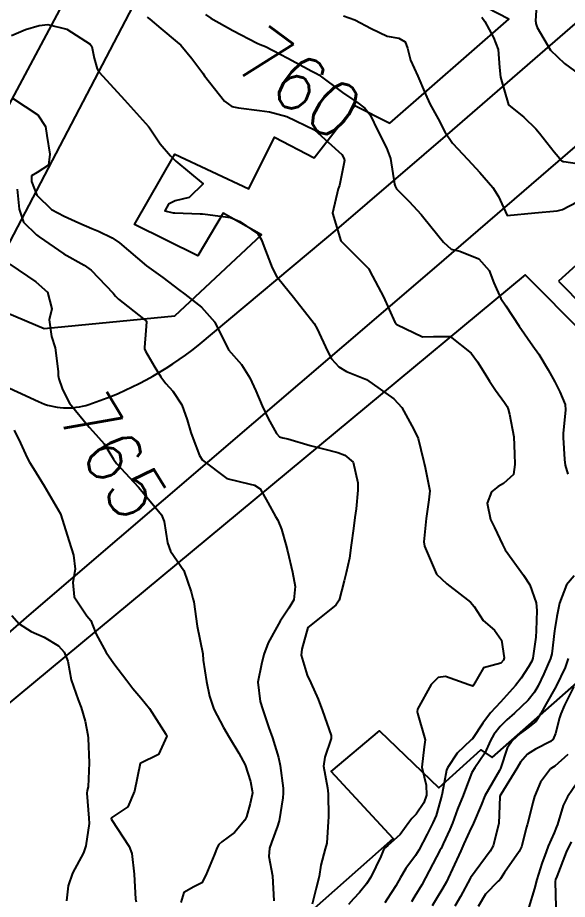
# Model space of a CAD drawing. Header units: metres. Extents: x 318500 to 325275, y 7408834 to 7428799.
# Drawn here: x 322983.8 to 323023.5, y 7421171.3 to 7421235.1 of the extents above; entities that cross this region are included whole.
import ezdxf
from ezdxf.enums import TextEntityAlignment as Align

# ---------------------------------------------------------------- set-up
doc = ezdxf.new("R2010")
doc.units = ezdxf.units.M
doc.header["$MEASUREMENT"] = 0
for name, color, linetype in [('Cotas', 45, 'Continuous'), ('Curvas de Nivel 1m', 11, 'Continuous'), ('Curvas de Nivel 5m', 15, 'Continuous'), ('Edificações', 30, 'Continuous'), ('Linha Férrea', 20, 'Continuous'), ('Vias Primárias', 230, 'Continuous')]:
    doc.layers.add(name, color=color, linetype=linetype)
doc.styles.add('Style-STANDARD', font='STANDARD.shx')

msp = doc.modelspace()

# ---------------------------------------------------------------- linework, layer by layer
at = {"layer": 'Curvas de Nivel 1m', "flags": 128}
for points, elevation in [([(323021.309, 7421236.781), (323021.202, 7421234.902), (323021.212, 7421234.782), (323021.233, 7421234.695), (323021.316, 7421234.416), (323022.292, 7421232.77), (323023.286, 7421231.805), (323024.752, 7421230.738)], 757), ([(322993.119, 7421235.162), (322993.318, 7421235.023), (322994.112, 7421234.344), (322995.293, 7421233.36), (322995.543, 7421233.126), (322996.335, 7421232.169), (322997.141, 7421231.102), (322997.267, 7421230.925), (322998.699, 7421229.085), (322999.234, 7421228.698), (322999.718, 7421228.587), (323001.23, 7421228.405), (323001.966, 7421228.302), (323003.224, 7421227.962), (323005.22, 7421227), (323007.194, 7421225.225), (323007.35, 7421224.968), (323007.377, 7421224.777), (323007.171, 7421223.714), (323007.043, 7421223.09), (323007.018, 7421222.972), (323006.932, 7421222.748), (323006.526, 7421220.979), (323007.11, 7421218.97), (323009.081, 7421217.033), (323009.146, 7421216.939), (323009.228, 7421216.789), (323010.201, 7421214.929), (323011.032, 7421213.08), (323011.172, 7421212.918), (323013.017, 7421212.023), (323013.835, 7421212.06), (323015.018, 7421212.062), (323016.546, 7421210.845), (323016.994, 7421210.232), (323017.531, 7421209.378), (323017.879, 7421208.827), (323018.318, 7421208.167), (323018.957, 7421207.286), (323019.147, 7421207.001), (323019.219, 7421206.806), (323019.313, 7421206.435), (323019.627, 7421204.799), (323019.676, 7421203.567), (323019.7, 7421202.798), (323019.617, 7421202.072), (323018.879, 7421201.422), (323018.492, 7421201.2), (323018.013, 7421200.823), (323017.697, 7421199.988), (323017.952, 7421198.823), (323018.239, 7421198.224), (323018.822, 7421197.001), (323018.883, 7421196.871), (323018.908, 7421196.809), (323019.013, 7421196.611), (323020.329, 7421194.787), (323020.779, 7421194.077), (323021.253, 7421192.775), (323021.306, 7421192.223), (323021.256, 7421190.775), (323021.217, 7421190.291), (323021.001, 7421188.777), (323020.928, 7421188.556), (323020.701, 7421188.149), (323020.153, 7421187.323), (323019.758, 7421186.794), (323018.668, 7421185.607), (323017.948, 7421184.821), (323017.392, 7421184.085), (323016.632, 7421182.955), (323016.578, 7421182.893), (323016.512, 7421182.841), (323015.546, 7421181.92), (323014.835, 7421180.858), (323014.773, 7421180.684), (323014.589, 7421179.77), (323014.415, 7421178.862), (323014.018, 7421177.408), (323013.784, 7421176.871), (323013.361, 7421176.054), (323012.762, 7421174.886), (323012.516, 7421174.505), (323011.83, 7421173.574), (323011.434, 7421172.901), (323011.089, 7421172.306), (323010.476, 7421171.341), (323010.3, 7421171.085)], 761), ([(323007.324, 7421235.267), (323008.138, 7421234.958), (323009.311, 7421234.346), (323010.464, 7421233.773), (323011.307, 7421233.64), (323011.777, 7421233.385), (323011.936, 7421232.91), (323012.155, 7421232.039), (323012.702, 7421230.899), (323013.251, 7421229.599), (323013.56, 7421228.885), (323014.15, 7421227.797), (323014.642, 7421226.869), (323015.208, 7421226.034), (323016.31, 7421224.849), (323017.176, 7421223.93), (323018.11, 7421222.826), (323018.517, 7421222.183), (323019.14, 7421220.81), (323021.142, 7421221.002), (323022.771, 7421221.137), (323023.145, 7421221.245), (323024.211, 7421221.805)], 759), ([(323017.325, 7421235.152), (323017.528, 7421234.837), (323018.158, 7421233.677), (323018.495, 7421232.822), (323018.595, 7421231.505), (323018.661, 7421230.819), (323019.24, 7421228.81), (323020.354, 7421227.916), (323021.223, 7421227.082), (323021.48, 7421226.777), (323022.559, 7421225.407), (323023.104, 7421224.761), (323023.189, 7421224.72), (323023.238, 7421224.711), (323025.186, 7421224.433)], 758), ([(322983.298, 7421233.842), (322984.319, 7421234.261), (322985.31, 7421234.564), (322985.945, 7421234.619), (322987.306, 7421234.299), (322988.992, 7421233.214), (322989.111, 7421233.036), (322989.28, 7421232.197), (322989.496, 7421231.43), (322989.628, 7421231.205), (322991.244, 7421229.435), (322991.471, 7421229.178), (322993.211, 7421227.256), (322993.277, 7421227.159), (322994.051, 7421226), (322994.815, 7421225.136), (322995.184, 7421224.735), (322997.16, 7421223.1), (322996.146, 7421222.114), (322995.141, 7421221.863), (322994.652, 7421221.622), (322994.397, 7421221.141), (322995.007, 7421221.01), (322995.129, 7421220.994), (322996.957, 7421220.931), (322997.128, 7421220.918), (322997.315, 7421220.911), (322999.134, 7421220.662), (322999.813, 7421220.386), (323001.116, 7421219.479), (323001.376, 7421219.046), (323001.549, 7421218.597), (323002.166, 7421217.034), (323002.467, 7421216.423), (323003.066, 7421215.663), (323003.612, 7421215.014), (323005.033, 7421213.206), (323005.185, 7421212.998), (323005.406, 7421212.613), (323006.146, 7421210.983), (323006.452, 7421210.435), (323006.989, 7421209.855), (323007.54, 7421209.516), (323008.98, 7421208.94), (323010.959, 7421207.547), (323011.533, 7421206.911), (323012.248, 7421205.583), (323012.622, 7421204.894), (323012.711, 7421204.686), (323012.91, 7421203.874), (323013.099, 7421203.084), (323013.138, 7421202.886), (323013.215, 7421202.566), (323013.556, 7421200.88), (323013.496, 7421200.245), (323013.29, 7421198.883), (323013.136, 7421197.199), (323013.184, 7421196.885), (323013.471, 7421196.219), (323014.046, 7421194.871), (323014.779, 7421194.151), (323016.506, 7421192.843), (323016.757, 7421192.509), (323017.422, 7421191.505), (323018.243, 7421190.817), (323018.729, 7421190.086), (323018.931, 7421188.807), (323018.888, 7421188.626), (323018.704, 7421188.419), (323017.435, 7421188.093), (323016.725, 7421186.839), (323016.679, 7421186.763), (323016.371, 7421186.843), (323014.689, 7421187.458), (323014.165, 7421187.391), (323013.65, 7421186.875), (323012.662, 7421185.099), (323012.638, 7421184.89), (323012.659, 7421184.805), (323013.228, 7421182.881), (323013.141, 7421182.364), (323012.97, 7421180.884), (323013.303, 7421179.595), (323013.315, 7421178.879), (323013.135, 7421178.318), (323012.559, 7421177.492), (323012.255, 7421177.192), (323012.05, 7421176.895), (323011.417, 7421176.021), (323010.525, 7421175.222), (323010.348, 7421175.087), (323010.216, 7421174.915), (323010.025, 7421174.427), (323009.293, 7421172.928), (323008.981, 7421172.445), (323008.483, 7421171.836), (323008.05, 7421171.373), (323007.669, 7421170.952)], 762), ([(322983.379, 7421229.288), (322985.222, 7421228.088), (322985.77, 7421227.254), (322985.862, 7421226.594), (322986.071, 7421225.251), (322985.975, 7421224.455), (322985.17, 7421223.928), (322984.763, 7421223.67), (322984.743, 7421223.266), (322985.145, 7421222.278), (322986.209, 7421221.249), (322987.125, 7421220.77), (322988.181, 7421220.285), (322989.117, 7421219.874), (322989.586, 7421219.674), (322990.583, 7421219.188), (322991.105, 7421218.84), (322993.08, 7421217.16), (322994.259, 7421216.333), (322995.066, 7421215.697), (322995.389, 7421215.451), (322995.836, 7421215.118), (322997.046, 7421214.167), (322998.022, 7421213.09), (322999, 7421211.08), (322999.948, 7421210.024), (323000.536, 7421209.057), (323000.966, 7421208.123), (323001.426, 7421207.043), (323001.862, 7421206.11), (323002.464, 7421205.027), (323002.685, 7421204.791), (323002.917, 7421204.724), (323003.29, 7421204.642), (323004.912, 7421204.163), (323005.863, 7421203.939), (323006.907, 7421203.657), (323007.405, 7421203.463), (323008.015, 7421202.953), (323008.363, 7421201.462), (323008.353, 7421200.948), (323008.222, 7421199.577), (323008.141, 7421198.95), (323008.032, 7421198.152), (323007.869, 7421196.954), (323007.739, 7421196.023), (323007.516, 7421194.959), (323007.367, 7421194.375), (323006.993, 7421192.966), (323006.757, 7421192.627), (323004.74, 7421191), (323004.292, 7421189.429), (323004.25, 7421189.005), (323004.688, 7421187.557), (323004.951, 7421186.996), (323005.493, 7421185.807), (323005.8, 7421184.979), (323006.413, 7421183.193), (323006.417, 7421182.972), (323005.961, 7421181.625), (323005.866, 7421180.977), (323006.151, 7421179.408), (323006.216, 7421178.974), (323006.226, 7421177.303), (323006.212, 7421176.973), (323006.106, 7421175.394), (323005.997, 7421174.975), (323005.68, 7421173.807), (323005.56, 7421172.979), (323005.328, 7421172.141), (323005.054, 7421170.984)], 763), ([(322983.712, 7421222.721), (322983.855, 7421221.279), (322984.182, 7421220.336), (322985.111, 7421219.408), (322985.317, 7421219.258), (322987.092, 7421218.031), (322988.566, 7421217.218), (322989.075, 7421216.857), (322990.654, 7421215.186), (322990.835, 7421214.97), (322991.046, 7421214.758), (322992.856, 7421213.338), (322993.03, 7421213.197), (322993.052, 7421213.181), (322993.064, 7421213.159), (322993.075, 7421213.113), (322993.02, 7421212.495), (322992.915, 7421211.247), (322992.933, 7421211.161), (322992.998, 7421210.996), (322993.673, 7421209.836), (322994.112, 7421209.143), (322994.478, 7421208.643), (322994.964, 7421208.089), (322995.622, 7421207.12), (322996.018, 7421206.029), (322996.285, 7421205.11), (322996.448, 7421204.64), (322996.903, 7421203.443), (322997.123, 7421203.098), (322998.88, 7421201.774), (323000.565, 7421201.364), (323000.874, 7421201.301), (323001.283, 7421201.044), (323001.841, 7421200.05), (323002.408, 7421199.026), (323002.568, 7421198.755), (323002.831, 7421198.111), (323003.15, 7421197.017), (323003.273, 7421196.555), (323003.634, 7421195.012), (323003.818, 7421193.966), (323003.721, 7421193.01), (323003.364, 7421192.404), (323002.744, 7421191.45), (323002.5, 7421191.024), (323001.866, 7421189.89), (323001.561, 7421189.037), (323001.386, 7421188.353), (323001.108, 7421187.044), (323001.282, 7421185.656), (323001.477, 7421185.038), (323001.922, 7421183.75), (323002.171, 7421183.027), (323002.608, 7421181.584), (323002.724, 7421181.018), (323002.94, 7421179.371), (323002.953, 7421179.014), (323002.924, 7421178.665), (323002.651, 7421177.018), (323002.632, 7421176.935), (323002.544, 7421176.638), (323002.115, 7421175.438), (323001.962, 7421175.028), (323001.923, 7421174.438), (323002.184, 7421173.025), (323002.274, 7421171.222)], 764), ([(322983.498, 7421205.281), (322983.959, 7421204.328), (322984.443, 7421203.267), (322984.599, 7421202.968), (322984.889, 7421202.51), (322985.659, 7421201.248), (322986.84, 7421199.23), (322987.477, 7421197.223), (322987.787, 7421196.239), (322987.922, 7421195.219), (322987.743, 7421194.253), (322987.846, 7421193.219), (322988.746, 7421191.835), (322989.037, 7421191.5), (322989.16, 7421191.204), (322989.422, 7421190.507), (322990.143, 7421189.189), (322990.698, 7421188.394), (322991.655, 7421187.165), (322992.092, 7421186.576), (322992.668, 7421185.914), (322993.297, 7421185.144), (322994.474, 7421183.29), (322994.533, 7421183.131), (322993.939, 7421181.808), (322992.6, 7421181.15), (322992.206, 7421179.156), (322991.709, 7421178.016), (322990.551, 7421177.248), (322990.521, 7421177.21), (322990.52, 7421177.18), (322990.549, 7421177.12), (322991.809, 7421175.161), (322992, 7421174.643), (322992.183, 7421173.155), (322992.278, 7421171.348), (322992.312, 7421171.152)], 766), ([(322983.334, 7421191.869), (322983.854, 7421191.273), (322984.732, 7421190.719), (322985.669, 7421190.303), (322986.717, 7421189.686), (322987.103, 7421189.226), (322987.369, 7421188.555), (322987.625, 7421187.221), (322988.126, 7421185.755), (322988.351, 7421185.213), (322988.645, 7421184.215), (322988.823, 7421183.207), (322988.846, 7421182.988), (322988.932, 7421181.205), (322988.84, 7421179.463), (322988.783, 7421179.207), (322988.76, 7421179.024), (322988.903, 7421177.205), (322988.931, 7421176.817), (322988.69, 7421175.207), (322988.515, 7421174.687), (322987.716, 7421173.218), (322987.4, 7421172.307), (322987.273, 7421171.222)], 767), ([(323023.566, 7421188.747), (323023.335, 7421188.116), (323022.704, 7421186.76), (323022.679, 7421186.707), (323021.963, 7421185.471), (323021.576, 7421184.771), (323021.217, 7421184.208), (323020.644, 7421183.733), (323020.095, 7421183.331), (323019.511, 7421182.797), (323019.158, 7421182.266), (323018.67, 7421180.809), (323018.598, 7421180.659), (323017.545, 7421178.826), (323017.259, 7421178.14), (323016.714, 7421176.838), (323016.66, 7421176.727), (323016.545, 7421176.501), (323016.027, 7421175.346), (323015.799, 7421174.847), (323015.202, 7421173.548), (323014.885, 7421172.854), (323014.753, 7421172.6), (323014.489, 7421172.145), (323014.01, 7421171.334), (323013.738, 7421170.871)], 759), ([(323023.981, 7421186.74), (323023.291, 7421185.376), (323023.024, 7421184.755), (323022.937, 7421184.474), (323022.639, 7421183.341), (323022.468, 7421182.926), (323022.294, 7421182.763), (323021.192, 7421182.203), (323020.616, 7421181.83), (323020.126, 7421181.268), (323019.842, 7421180.791), (323018.686, 7421178.913), (323018.63, 7421178.809), (323018.624, 7421178.765), (323018.55, 7421176.81), (323018.129, 7421175.213), (323017.933, 7421174.819), (323016.501, 7421172.888), (323016.466, 7421172.831), (323015.773, 7421171.548), (323015.369, 7421170.847)], 758), ([(323023.543, 7421181.819), (323022.603, 7421180.971), (323022.472, 7421180.891), (323022.292, 7421180.763), (323021.558, 7421179.802), (323021.121, 7421178.775), (323021, 7421178.349), (323020.611, 7421176.779), (323020.6, 7421176.729), (323020.546, 7421176.546), (323020.182, 7421175.128), (323020.024, 7421174.787), (323018.969, 7421173.268), (323018.664, 7421172.808), (323018.584, 7421172.724), (323018.498, 7421172.658), (323017.594, 7421171.709), (323017.047, 7421170.824)], 757), ([(323024.596, 7421180.348), (323023.502, 7421178.746), (323023.201, 7421178.12), (323022.793, 7421176.756), (323022.728, 7421176.576), (323022.541, 7421176.135), (323022.116, 7421175.175), (323021.971, 7421174.765), (323021.668, 7421173.925), (323021.292, 7421172.772), (323021.139, 7421172.125), (323020.709, 7421170.778)], 756)]:
    msp.add_lwpolyline(points, dxfattribs=dict(at, elevation=elevation))
at = {"layer": 'Curvas de Nivel 5m', "flags": 128}
for points, elevation in [([(322997.324, 7421235.346), (322997.732, 7421235.096), (322999.307, 7421234.189), (323001.069, 7421233.277), (323001.292, 7421233.186), (323001.667, 7421233.044), (323002.731, 7421232.475), (323003.282, 7421232.186), (323005.014, 7421231.261), (323005.271, 7421231.123), (323005.356, 7421231.084), (323005.523, 7421230.996), (323007.251, 7421229.703), (323008.345, 7421228.953), (323008.865, 7421228.575), (323009.232, 7421228.099), (323009.789, 7421226.934), (323010.426, 7421225.704), (323010.717, 7421224.925), (323011.006, 7421223.078), (323011.046, 7421222.921), (323011.158, 7421222.737), (323012.067, 7421221.824), (323012.931, 7421220.893), (323013.136, 7421220.644), (323014.538, 7421218.869), (323015.103, 7421218.377), (323015.733, 7421218.221), (323017.093, 7421217.68), (323017.841, 7421216.829), (323018.193, 7421215.945), (323018.704, 7421214.815), (323019.052, 7421214.281), (323020.03, 7421212.795), (323021.009, 7421211.389), (323021.433, 7421210.776), (323022.105, 7421209.652), (323022.603, 7421208.764), (323022.969, 7421208.058), (323023.335, 7421207.133), (323023.357, 7421206.754), (323023.206, 7421205.038), (323023.203, 7421204.756), (323023.297, 7421203.147), (323023.356, 7421202.753), (323023.544, 7421202.096)], 760), ([(322983.177, 7421217.289), (322985.061, 7421216.018), (322985.907, 7421215.251), (322986.234, 7421214.052), (322986.02, 7421213.25), (322986.206, 7421212.054), (322986.474, 7421211.245), (322986.684, 7421209.533), (322986.685, 7421209.243), (322986.724, 7421208.999), (322986.961, 7421208.299), (322987.302, 7421207.583), (322987.511, 7421207.232), (322988.924, 7421205.484), (322989.196, 7421205.206), (322990.004, 7421204.286), (322990.674, 7421203.183), (322990.895, 7421202.861), (322992.49, 7421201.164), (322992.863, 7421200.719), (322994.149, 7421199.14), (322994.358, 7421198.658), (322994.585, 7421197.132), (322994.811, 7421196.514), (322995.768, 7421195.115), (322996.295, 7421193.58), (322996.431, 7421193.105), (322996.502, 7421192.848), (322996.74, 7421191.1), (322997.134, 7421189.094), (322997.164, 7421188.632), (322997.405, 7421187.089), (322997.626, 7421186.042), (322997.929, 7421185.081), (322998.64, 7421183.757), (322999.057, 7421183.066), (322999.756, 7421181.916), (323000.213, 7421181.054), (323000.588, 7421179.851), (323000.719, 7421179.185), (323000.725, 7421179.048), (323000.714, 7421178.912), (323000.568, 7421178.277), (323000.306, 7421177.3), (323000.186, 7421177.054), (322999.424, 7421176.173), (322998.526, 7421175.486), (322998.296, 7421175.301), (322998.184, 7421175.075), (322997.96, 7421174.524), (322997.361, 7421173.087), (322997.059, 7421172.524), (322996.487, 7421172.232), (322995.767, 7421171.824), (322995.56, 7421171.114)], 765), ([(323023.998, 7421194.742), (323023.444, 7421194.086), (323022.944, 7421192.757), (323022.75, 7421191.808), (323022.606, 7421190.897), (323022.584, 7421190.762), (323022.375, 7421189.103), (323022.287, 7421188.764), (323021.811, 7421187.651), (323021.381, 7421186.773), (323021.123, 7421186.328), (323020.67, 7421185.744), (323019.687, 7421184.795), (323019.138, 7421184.317), (323018.645, 7421183.835), (323018.191, 7421183.263), (323017.955, 7421182.82), (323017.535, 7421181.907), (323016.802, 7421180.837), (323016.597, 7421180.508), (323016.126, 7421179.303), (323015.957, 7421178.846), (323015.57, 7421177.845), (323015.201, 7421176.853), (323015.013, 7421176.386), (323014.527, 7421175.347), (323014.369, 7421175.016), (323014.291, 7421174.863), (323014.045, 7421174.396), (323013.254, 7421172.879), (323012.983, 7421172.392), (323012.48, 7421171.551), (323012.224, 7421171.142)], 760), ([(323023.771, 7421175.501), (323023.423, 7421174.746), (323022.738, 7421172.992), (323022.646, 7421172.758), (323022.624, 7421172.632), (323022.68, 7421170.757)], 755)]:
    msp.add_lwpolyline(points, dxfattribs=dict(at, elevation=elevation))
at = {"layer": 'Edificações'}
for points in [[(322975.561, 7421235.933), (322974.642, 7421234.347), (322979.069, 7421232.176), (322973.807, 7421222.564), (322978.485, 7421220.143), (322988.351, 7421238.615)], [(322992.36, 7421236.528), (322980.916, 7421214.64), (322985.677, 7421212.636), (322995.116, 7421213.554), (323001.38, 7421219.399), (322998.624, 7421220.985), (322996.786, 7421217.896), (322992.192, 7421220.15), (322995.116, 7421225.243), (323000.462, 7421222.738), (323002.321, 7421226.487), (323005.187, 7421224.97), (323008.137, 7421228.762), (323010.666, 7421227.498), (323019.269, 7421235.007), (323013.789, 7421237.871)], [(322982.672, 7421150.793), (322999.721, 7421165.827), (323010.912, 7421175.732), (323006.43, 7421180.588), (323009.91, 7421183.517), (323014.214, 7421179.398), (323017.236, 7421182.144), (323018.06, 7421181.595), (323035.194, 7421196.716), (323037.758, 7421199.095), (323020.452, 7421216.508), (322982.625, 7421185.107)]]:
    msp.add_lwpolyline(points, dxfattribs=at)
msp.add_lwpolyline([(323022.86, 7421216.056), (323032.182, 7421206.61), (323038.16, 7421212.072), (323044.405, 7421206.217), (323047.748, 7421209.686), (323041.917, 7421215.386), (323041.32, 7421214.839), (323040.549, 7421215.61), (323042.186, 7421217.117), (323041.192, 7421218.052), (323044.149, 7421220.815), (323037.331, 7421227.96), (323031.99, 7421222.879), (323029.483, 7421225.449), (323027.49, 7421223.521), (323029.196, 7421221.808)], close=True, dxfattribs=at)
at = {"layer": 'Linha Férrea'}
for points in [[(322143.825, 7422393.254, 0.177055), (322348.62, 7422102.056), (322434.806, 7422041.149, -0.110991), (322629.993, 7421830.678), (322682.61, 7421743.599), (322746.773, 7421641.593), (322762.264, 7421616.034), (322784.09, 7421580.598, 0.089131), (322895.412, 7421449.131), (322994.737, 7421367.338, -0.08158), (323134.171, 7421212.836), (323192.504, 7421114.159, 0.09806), (323348.116, 7420944.919), (323507.932, 7420825.984), (323699.619, 7420681.705), (323733.067, 7420655.668, -0.104587), (323843.705, 7420529.863, -0.339852), (323771.4, 7420065.587)], [(323771.4, 7420065.587, 0.339852), (323843.705, 7420529.863, 0.104587), (323733.067, 7420655.668), (323699.619, 7420681.705), (323507.932, 7420825.984), (323348.116, 7420944.919, -0.09806), (323192.504, 7421114.159), (323134.171, 7421212.836, 0.08158), (322994.737, 7421367.338), (322895.412, 7421449.131, -0.089131), (322784.09, 7421580.598), (322762.264, 7421616.034), (322746.773, 7421641.593), (322682.61, 7421743.599), (322629.993, 7421830.678, 0.110991), (322434.806, 7422041.149), (322348.62, 7422102.056, -0.177055), (322143.825, 7422393.254)], [(322140.246, 7422392.292, 0.177815), (322346.493, 7422099.021), (322440.925, 7422031.999, -0.098061), (322613.888, 7421848.216), (322683.948, 7421733.892), (322746.506, 7421634.335), (322780.475, 7421578.692, 0.094269), (322901.272, 7421438.87), (322999.189, 7421358.366, -0.08072), (323136.386, 7421201.409), (323184.599, 7421119.369, 0.102464), (323355.759, 7420933.913), (323510.091, 7420819.318), (323694.288, 7420680.697, -0.007988), (323738.117, 7420646.682, -0.098634), (323840.146, 7420527.887, -0.339824), (323768.602, 7420068.543)], [(323768.602, 7420068.543, 0.339824), (323840.146, 7420527.887, 0.098634), (323738.117, 7420646.682, 0.007988), (323694.288, 7420680.697), (323510.091, 7420819.318), (323355.759, 7420933.913, -0.102464), (323184.599, 7421119.369), (323136.386, 7421201.409, 0.08072), (322999.189, 7421358.366), (322901.272, 7421438.87, -0.094269), (322780.475, 7421578.692), (322746.506, 7421634.335), (322683.948, 7421733.892), (322613.888, 7421848.216, 0.098061), (322440.925, 7422031.999), (322346.493, 7422099.021, -0.177815), (322140.246, 7422392.292)]]:
    msp.add_lwpolyline(points, format="xyb", dxfattribs=at)
at = {"layer": 'Vias Primárias'}
for points in [[(323715.644, 7420145.548, 0), (323709.04, 7420132.939)], [(323831.088, 7420001.787, 0), (323833.844, 7420008.443, 0.220888)], [(323214.165, 7420944.208), (323201.806, 7420939.257, 0.444431), (323201.432, 7420938.242, 0.099943), (323205.069, 7420933.766, 0), (323207.298, 7420931.929, 0.020742)], [(322915.374, 7421243.542), (322942.931, 7421228.672), (322966.957, 7421215.776), (322985.264, 7421207.345, 0.189485), (322988.901, 7421207.137, 0.088754), (322996.798, 7421211.395), (323006.99, 7421219.932), (323015.199, 7421226.995), (323026.228, 7421236.576), (323032.054, 7421241.882, 0.278068), (323033.508, 7421246.763, 0.105916), (323031.118, 7421251.541), (323030.705, 7421251.962), (323010.744, 7421262.047), (322969.251, 7421282.424), (322936.292, 7421298.335), (322890.519, 7421318.825)], [(322930.774, 7421064.608), (322962.315, 7421085.91), (322987.269, 7421103.515), (323017.331, 7421126.235), (323030.587, 7421138.037), (323054.463, 7421159.111), (323062.112, 7421166.185, 0.252534), (323063.368, 7421169.854), (323057.085, 7421184.061, -0.086605), (323054.634, 7421193.918), (323054.171, 7421204.625), (323054.791, 7421213.141), (323055.566, 7421224.306, 0.131045), (323053.707, 7421233.907, 0.137655), (323047.665, 7421240.72, 0.293917), (323041.004, 7421240.72), (323028.59, 7421229.708), (323013.866, 7421216.998), (322984.568, 7421191.891), (322952.94, 7421164.294), (322920.386, 7421136.244), (322895.904, 7421115.344)]]:
    msp.add_lwpolyline(points, format="xyb", dxfattribs=at)

# ---------------------------------------------------------------- texts
at = {"layer": 'Cotas', "style": 'Style-STANDARD'}
for s, rotation, p in [('760', 323.52433, (323004.135, 7421230.384, 760)), ('765', 301.31276, (322990.675, 7421203.4, 765))]:
    msp.add_text(s, height=4, rotation=rotation, dxfattribs=at).set_placement(p, align=Align.MIDDLE_CENTER)

doc.saveas('drawing.dxf')
